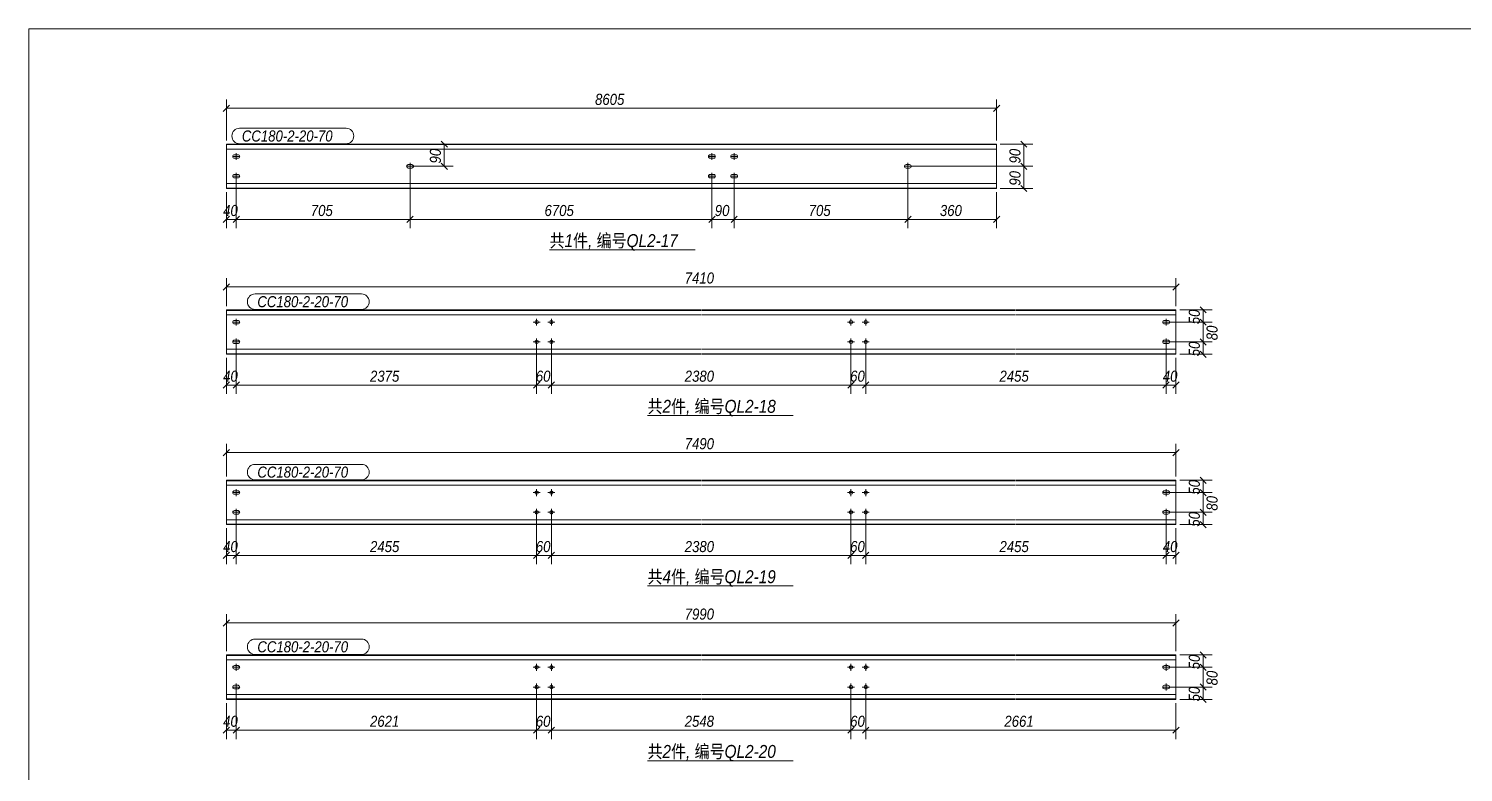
# Model space of a CAD drawing. Extents: x 857 to 4439, y -1249 to 4637.
# Drawn here: x 2057.8 to 2445.9, y 3405.1 to 3606.1 of the extents above; entities that cross this region are included whole.
import ezdxf

# ---------------------------------------------------------------- set-up
doc = ezdxf.new("R2010")
doc.units = 0
doc.header["$LTSCALE"] = 1000
doc.header["$MEASUREMENT"] = 0
doc.linetypes.add('XKITLINE00', pattern=[0])
doc.linetypes.add('XKITLINE02', pattern=[4, 2, -2])
for name, color, linetype, lineweight in [('Bolt', 7, 'Continuous', 0), ('DrawingSheet', 5, 'Continuous', 0), ('OtherObjectType', 1, 'Continuous', 0), ('Part', 2, 'Continuous', 0), ('PartMark', 3, 'Continuous', 0), ('Z-DIMENSIONS', 1, 'Continuous', 0)]:
    doc.layers.add(name, color=color, linetype=linetype, lineweight=lineweight)
doc.styles.add('Arial Italic', font='ariali.ttf')

# ---------------------------------------------------------------- blocks, each defined once
blk = doc.blocks.new('墙面檩条2C')
at = {"layer": 'Bolt', "color": 3, "linetype": 'XKITLINE00', "lineweight": 0}
for p, q in [((60.26, 380.64), (60.23, 380.46)), ((60.23, 380.46), (60.23, 380.46)), ((60.23, 380.46), (60.26, 380.28)), ((62.09, 380.46), (60.23, 380.46)), ((60.36, 380.79), (60.26, 380.64)), ((60.51, 380.89), (60.36, 380.79)), ((60.69, 380.93), (60.51, 380.89)), ((61.63, 380.93), (60.69, 380.93)), ((61.16, 381.4), (61.16, 379.53)), ((61.8, 380.89), (61.63, 380.93)), ((61.96, 380.79), (61.8, 380.89)), ((62.06, 380.64), (61.96, 380.79)), ((62.09, 380.46), (62.06, 380.64)), ((62.06, 380.28), (62.09, 380.46)), ((62.09, 380.46), (62.09, 380.46)), ((188.95, 380.64), (188.92, 380.46)), ((188.92, 380.46), (188.92, 380.46)), ((188.92, 380.46), (188.95, 380.28)), ((190.78, 380.46), (188.92, 380.46)), ((189.05, 380.79), (188.95, 380.64)), ((189.2, 380.89), (189.05, 380.79)), ((189.38, 380.93), (189.2, 380.89)), ((190.32, 380.93), (189.38, 380.93)), ((189.85, 381.4), (189.85, 379.53)), ((190.49, 380.89), (190.32, 380.93)), ((190.65, 380.79), (190.49, 380.89)), ((190.75, 380.64), (190.65, 380.79)), ((190.78, 380.46), (190.75, 380.64)), ((190.75, 380.28), (190.78, 380.46)), ((190.78, 380.46), (190.78, 380.46)), ((194.95, 380.64), (194.92, 380.46)), ((194.92, 380.46), (194.92, 380.46)), ((194.92, 380.46), (194.95, 380.28)), ((196.78, 380.46), (194.92, 380.46)), ((195.05, 380.79), (194.95, 380.64)), ((195.2, 380.89), (195.05, 380.79)), ((195.38, 380.93), (195.2, 380.89)), ((196.32, 380.93), (195.38, 380.93)), ((195.85, 381.4), (195.85, 379.53)), ((196.49, 380.89), (196.32, 380.93)), ((196.65, 380.79), (196.49, 380.89)), ((196.75, 380.64), (196.65, 380.79)), ((196.78, 380.46), (196.75, 380.64)), ((196.75, 380.28), (196.78, 380.46)), ((196.78, 380.46), (196.78, 380.46)), ((60.26, 380.28), (60.36, 380.13)), ((60.36, 380.13), (60.51, 380.03)), ((60.51, 380.03), (60.69, 380)), ((60.69, 380), (61.63, 380)), ((61.63, 380), (61.8, 380.03)), ((61.8, 380.03), (61.96, 380.13)), ((61.96, 380.13), (62.06, 380.28)), ((107.26, 377.97), (107.23, 377.8)), ((107.23, 377.8), (107.23, 377.8)), ((107.23, 377.8), (107.26, 377.62)), ((109.09, 377.8), (107.23, 377.8)), ((107.36, 378.13), (107.26, 377.97)), ((107.26, 377.62), (107.36, 377.47)), ((107.51, 378.23), (107.36, 378.13)), ((107.36, 377.47), (107.51, 377.36)), ((107.69, 378.26), (107.51, 378.23)), ((107.51, 377.36), (107.69, 377.33)), ((108.63, 378.26), (107.69, 378.26)), ((107.69, 377.33), (108.63, 377.33)), ((108.16, 378.73), (108.16, 376.86)), ((108.8, 378.23), (108.63, 378.26)), ((108.63, 377.33), (108.8, 377.36)), ((108.96, 378.13), (108.8, 378.23)), ((108.8, 377.36), (108.96, 377.47)), ((109.06, 377.97), (108.96, 378.13)), ((108.96, 377.47), (109.06, 377.62)), ((109.09, 377.8), (109.06, 377.97)), ((109.06, 377.62), (109.09, 377.8)), ((109.09, 377.8), (109.09, 377.8)), ((188.95, 380.28), (189.05, 380.13)), ((189.05, 380.13), (189.2, 380.03)), ((189.2, 380.03), (189.38, 380)), ((189.38, 380), (190.32, 380)), ((190.32, 380), (190.49, 380.03)), ((190.49, 380.03), (190.65, 380.13)), ((190.65, 380.13), (190.75, 380.28)), ((194.95, 380.28), (195.05, 380.13)), ((195.05, 380.13), (195.2, 380.03)), ((195.2, 380.03), (195.38, 380)), ((195.38, 380), (196.32, 380)), ((196.32, 380), (196.49, 380.03)), ((196.49, 380.03), (196.65, 380.13)), ((196.65, 380.13), (196.75, 380.28)), ((241.95, 377.97), (241.92, 377.8)), ((241.92, 377.8), (241.92, 377.8)), ((241.92, 377.8), (241.95, 377.62)), ((243.78, 377.8), (241.92, 377.8)), ((242.05, 378.13), (241.95, 377.97)), ((241.95, 377.62), (242.05, 377.47)), ((242.2, 378.23), (242.05, 378.13)), ((242.05, 377.47), (242.2, 377.36)), ((242.38, 378.26), (242.2, 378.23)), ((242.2, 377.36), (242.38, 377.33)), ((243.32, 378.26), (242.38, 378.26)), ((242.38, 377.33), (243.32, 377.33)), ((242.85, 378.73), (242.85, 376.86)), ((243.49, 378.23), (243.32, 378.26)), ((243.32, 377.33), (243.49, 377.36)), ((243.65, 378.13), (243.49, 378.23)), ((243.49, 377.36), (243.65, 377.47)), ((243.75, 377.97), (243.65, 378.13)), ((243.65, 377.47), (243.75, 377.62)), ((243.78, 377.8), (243.75, 377.97)), ((243.75, 377.62), (243.78, 377.8)), ((243.78, 377.8), (243.78, 377.8)), ((60.26, 375.31), (60.23, 375.13)), ((60.23, 375.13), (60.23, 375.13)), ((60.23, 375.13), (60.26, 374.95)), ((62.09, 375.13), (60.23, 375.13)), ((60.36, 375.46), (60.26, 375.31)), ((60.26, 374.95), (60.36, 374.8)), ((60.51, 375.56), (60.36, 375.46)), ((60.36, 374.8), (60.51, 374.7)), ((60.69, 375.6), (60.51, 375.56)), ((60.51, 374.7), (60.69, 374.66)), ((61.63, 375.6), (60.69, 375.6)), ((60.69, 374.66), (61.63, 374.66)), ((61.16, 376.06), (61.16, 374.2)), ((61.8, 375.56), (61.63, 375.6)), ((61.63, 374.66), (61.8, 374.7)), ((61.96, 375.46), (61.8, 375.56)), ((61.8, 374.7), (61.96, 374.8)), ((62.06, 375.31), (61.96, 375.46)), ((61.96, 374.8), (62.06, 374.95)), ((62.09, 375.13), (62.06, 375.31)), ((62.06, 374.95), (62.09, 375.13)), ((62.09, 375.13), (62.09, 375.13)), ((188.95, 375.31), (188.92, 375.13)), ((188.92, 375.13), (188.92, 375.13)), ((188.92, 375.13), (188.95, 374.95)), ((190.78, 375.13), (188.92, 375.13)), ((189.05, 375.46), (188.95, 375.31)), ((188.95, 374.95), (189.05, 374.8)), ((189.2, 375.56), (189.05, 375.46)), ((189.05, 374.8), (189.2, 374.7)), ((189.38, 375.6), (189.2, 375.56)), ((189.2, 374.7), (189.38, 374.66)), ((190.32, 375.6), (189.38, 375.6)), ((189.38, 374.66), (190.32, 374.66)), ((189.85, 376.06), (189.85, 374.2)), ((190.49, 375.56), (190.32, 375.6)), ((190.32, 374.66), (190.49, 374.7)), ((190.65, 375.46), (190.49, 375.56)), ((190.49, 374.7), (190.65, 374.8)), ((190.75, 375.31), (190.65, 375.46)), ((190.65, 374.8), (190.75, 374.95)), ((190.78, 375.13), (190.75, 375.31)), ((190.75, 374.95), (190.78, 375.13)), ((190.78, 375.13), (190.78, 375.13)), ((194.95, 375.31), (194.92, 375.13)), ((194.92, 375.13), (194.92, 375.13)), ((194.92, 375.13), (194.95, 374.95)), ((196.78, 375.13), (194.92, 375.13)), ((195.05, 375.46), (194.95, 375.31)), ((194.95, 374.95), (195.05, 374.8)), ((195.2, 375.56), (195.05, 375.46)), ((195.05, 374.8), (195.2, 374.7)), ((195.38, 375.6), (195.2, 375.56)), ((195.2, 374.7), (195.38, 374.66)), ((196.32, 375.6), (195.38, 375.6)), ((195.38, 374.66), (196.32, 374.66)), ((195.85, 376.06), (195.85, 374.2)), ((196.49, 375.56), (196.32, 375.6)), ((196.32, 374.66), (196.49, 374.7)), ((196.65, 375.46), (196.49, 375.56)), ((196.49, 374.7), (196.65, 374.8)), ((196.75, 375.31), (196.65, 375.46)), ((196.65, 374.8), (196.75, 374.95)), ((196.78, 375.13), (196.75, 375.31)), ((196.75, 374.95), (196.78, 375.13)), ((196.78, 375.13), (196.78, 375.13)), ((60.26, 335.85), (60.23, 335.67)), ((60.23, 335.67), (60.23, 335.67)), ((60.23, 335.67), (60.26, 335.49)), ((60.23, 335.67), (62.09, 335.67)), ((60.36, 336), (60.26, 335.85)), ((60.26, 335.49), (60.36, 335.34)), ((60.51, 336.1), (60.36, 336)), ((60.36, 335.34), (60.51, 335.24)), ((60.69, 336.14), (60.51, 336.1)), ((60.51, 335.24), (60.69, 335.21)), ((61.63, 336.14), (60.69, 336.14)), ((60.69, 335.21), (61.63, 335.21)), ((61.16, 334.74), (61.16, 336.61)), ((61.8, 336.1), (61.63, 336.14)), ((61.63, 335.21), (61.8, 335.24)), ((61.96, 336), (61.8, 336.1)), ((61.8, 335.24), (61.96, 335.34)), ((62.06, 335.85), (61.96, 336)), ((61.96, 335.34), (62.06, 335.49)), ((62.09, 335.67), (62.06, 335.85)), ((62.06, 335.49), (62.09, 335.67)), ((62.09, 335.67), (62.09, 335.67)), ((141.48, 335.67), (143.35, 335.67)), ((142.42, 334.74), (142.42, 336.61)), ((145.48, 335.67), (147.35, 335.67)), ((146.42, 334.74), (146.42, 336.61)), ((226.52, 335.67), (228.38, 335.67)), ((227.45, 334.74), (227.45, 336.61)), ((230.52, 335.67), (232.38, 335.67)), ((231.45, 334.74), (231.45, 336.61)), ((311.81, 335.85), (311.78, 335.67)), ((311.78, 335.67), (311.78, 335.67)), ((311.78, 335.67), (311.81, 335.49)), ((313.64, 335.67), (311.78, 335.67)), ((311.91, 336), (311.81, 335.85)), ((311.81, 335.49), (311.91, 335.34)), ((312.07, 336.1), (311.91, 336)), ((311.91, 335.34), (312.07, 335.24)), ((312.24, 336.14), (312.07, 336.1)), ((312.07, 335.24), (312.24, 335.21)), ((313.18, 336.14), (312.24, 336.14)), ((312.24, 335.21), (313.18, 335.21)), ((312.71, 336.61), (312.71, 334.74)), ((313.36, 336.1), (313.18, 336.14)), ((313.18, 335.21), (313.36, 335.24)), ((313.51, 336), (313.36, 336.1)), ((313.36, 335.24), (313.51, 335.34)), ((313.61, 335.85), (313.51, 336)), ((313.51, 335.34), (313.61, 335.49)), ((313.64, 335.67), (313.61, 335.85)), ((313.61, 335.49), (313.64, 335.67)), ((313.64, 335.67), (313.64, 335.67)), ((60.26, 330.52), (60.23, 330.34)), ((60.23, 330.34), (60.23, 330.34)), ((60.23, 330.34), (60.26, 330.16)), ((60.23, 330.34), (62.09, 330.34)), ((60.36, 330.67), (60.26, 330.52)), ((60.26, 330.16), (60.36, 330.01)), ((60.51, 330.77), (60.36, 330.67)), ((60.36, 330.01), (60.51, 329.91)), ((60.69, 330.81), (60.51, 330.77)), ((60.51, 329.91), (60.69, 329.87)), ((61.63, 330.81), (60.69, 330.81)), ((61.16, 329.41), (61.16, 331.27)), ((61.8, 330.77), (61.63, 330.81)), ((61.63, 329.87), (61.8, 329.91)), ((61.96, 330.67), (61.8, 330.77)), ((61.8, 329.91), (61.96, 330.01)), ((62.06, 330.52), (61.96, 330.67)), ((61.96, 330.01), (62.06, 330.16)), ((62.09, 330.34), (62.06, 330.52)), ((62.06, 330.16), (62.09, 330.34)), ((62.09, 330.34), (62.09, 330.34)), ((141.48, 330.34), (143.35, 330.34)), ((142.42, 329.41), (142.42, 331.27)), ((145.48, 330.34), (147.35, 330.34)), ((146.42, 329.41), (146.42, 331.27)), ((226.52, 330.34), (228.38, 330.34)), ((227.45, 329.41), (227.45, 331.27)), ((230.52, 330.34), (232.38, 330.34)), ((231.45, 329.41), (231.45, 331.27)), ((311.81, 330.52), (311.78, 330.34)), ((311.78, 330.34), (311.78, 330.34)), ((311.78, 330.34), (311.81, 330.16)), ((313.64, 330.34), (311.78, 330.34)), ((311.91, 330.67), (311.81, 330.52)), ((311.81, 330.16), (311.91, 330.01)), ((312.07, 330.77), (311.91, 330.67)), ((311.91, 330.01), (312.07, 329.91)), ((312.24, 330.81), (312.07, 330.77)), ((312.07, 329.91), (312.24, 329.87)), ((313.18, 330.81), (312.24, 330.81)), ((312.71, 331.27), (312.71, 329.41)), ((313.36, 330.77), (313.18, 330.81)), ((313.18, 329.87), (313.36, 329.91)), ((313.51, 330.67), (313.36, 330.77)), ((313.36, 329.91), (313.51, 330.01)), ((313.61, 330.52), (313.51, 330.67)), ((313.51, 330.01), (313.61, 330.16)), ((313.64, 330.34), (313.61, 330.52)), ((313.61, 330.16), (313.64, 330.34)), ((313.64, 330.34), (313.64, 330.34)), ((60.69, 329.87), (61.63, 329.87)), ((312.24, 329.87), (313.18, 329.87)), ((60.26, 289.79), (60.23, 289.61)), ((60.23, 289.61), (60.23, 289.61)), ((60.23, 289.61), (60.26, 289.43)), ((62.09, 289.61), (60.23, 289.61)), ((60.36, 289.94), (60.26, 289.79)), ((60.26, 289.43), (60.36, 289.28)), ((60.51, 290.04), (60.36, 289.94)), ((60.36, 289.28), (60.51, 289.18)), ((60.69, 290.08), (60.51, 290.04)), ((60.51, 289.18), (60.69, 289.14)), ((61.63, 290.08), (60.69, 290.08)), ((60.69, 289.14), (61.63, 289.14)), ((61.16, 290.54), (61.16, 288.68)), ((61.8, 290.04), (61.63, 290.08)), ((61.63, 289.14), (61.8, 289.18)), ((61.96, 289.94), (61.8, 290.04)), ((61.8, 289.18), (61.96, 289.28)), ((62.06, 289.79), (61.96, 289.94)), ((61.96, 289.28), (62.06, 289.43)), ((62.09, 289.61), (62.06, 289.79)), ((62.06, 289.43), (62.09, 289.61)), ((62.09, 289.61), (62.09, 289.61)), ((141.48, 289.61), (143.35, 289.61)), ((142.42, 288.68), (142.42, 290.54)), ((145.48, 289.61), (147.35, 289.61)), ((146.42, 288.68), (146.42, 290.54)), ((226.52, 289.61), (228.38, 289.61)), ((227.45, 288.68), (227.45, 290.54)), ((230.52, 289.61), (232.38, 289.61)), ((231.45, 288.68), (231.45, 290.54)), ((311.81, 289.79), (311.78, 289.61)), ((311.78, 289.61), (311.78, 289.61)), ((311.78, 289.61), (311.81, 289.43)), ((313.64, 289.61), (311.78, 289.61)), ((311.91, 289.94), (311.81, 289.79)), ((311.81, 289.43), (311.91, 289.28)), ((312.07, 290.04), (311.91, 289.94)), ((311.91, 289.28), (312.07, 289.18)), ((312.24, 290.08), (312.07, 290.04)), ((312.07, 289.18), (312.24, 289.14)), ((313.18, 290.08), (312.24, 290.08)), ((312.24, 289.14), (313.18, 289.14)), ((312.71, 290.54), (312.71, 288.68)), ((313.36, 290.04), (313.18, 290.08)), ((313.18, 289.14), (313.36, 289.18)), ((313.51, 289.94), (313.36, 290.04)), ((313.36, 289.18), (313.51, 289.28)), ((313.61, 289.79), (313.51, 289.94)), ((313.51, 289.28), (313.61, 289.43)), ((313.64, 289.61), (313.61, 289.79)), ((313.61, 289.43), (313.64, 289.61)), ((313.64, 289.61), (313.64, 289.61)), ((60.26, 284.46), (60.23, 284.28)), ((60.23, 284.28), (60.23, 284.28)), ((60.23, 284.28), (60.26, 284.1)), ((62.09, 284.28), (60.23, 284.28)), ((60.36, 284.61), (60.26, 284.46)), ((60.26, 284.1), (60.36, 283.95)), ((60.51, 284.71), (60.36, 284.61)), ((60.36, 283.95), (60.51, 283.85)), ((60.69, 284.74), (60.51, 284.71)), ((60.51, 283.85), (60.69, 283.81)), ((61.63, 284.74), (60.69, 284.74)), ((60.69, 283.81), (61.63, 283.81)), ((61.16, 285.21), (61.16, 283.34)), ((61.8, 284.71), (61.63, 284.74)), ((61.63, 283.81), (61.8, 283.85)), ((61.96, 284.61), (61.8, 284.71)), ((61.8, 283.85), (61.96, 283.95)), ((62.06, 284.46), (61.96, 284.61)), ((61.96, 283.95), (62.06, 284.1)), ((62.09, 284.28), (62.06, 284.46)), ((62.06, 284.1), (62.09, 284.28)), ((62.09, 284.28), (62.09, 284.28)), ((141.48, 284.28), (143.35, 284.28)), ((142.42, 283.34), (142.42, 285.21)), ((145.48, 284.28), (147.35, 284.28)), ((146.42, 283.34), (146.42, 285.21)), ((226.52, 284.28), (228.38, 284.28)), ((227.45, 283.34), (227.45, 285.21)), ((230.52, 284.28), (232.38, 284.28)), ((231.45, 283.34), (231.45, 285.21)), ((311.81, 284.46), (311.78, 284.28)), ((311.78, 284.28), (311.78, 284.28)), ((311.78, 284.28), (311.81, 284.1)), ((313.64, 284.28), (311.78, 284.28)), ((311.91, 284.61), (311.81, 284.46)), ((311.81, 284.1), (311.91, 283.95)), ((312.07, 284.71), (311.91, 284.61)), ((311.91, 283.95), (312.07, 283.85)), ((312.24, 284.74), (312.07, 284.71)), ((312.07, 283.85), (312.24, 283.81)), ((313.18, 284.74), (312.24, 284.74)), ((312.24, 283.81), (313.18, 283.81)), ((312.71, 285.21), (312.71, 283.34)), ((313.36, 284.71), (313.18, 284.74)), ((313.18, 283.81), (313.36, 283.85)), ((313.51, 284.61), (313.36, 284.71)), ((313.36, 283.85), (313.51, 283.95)), ((313.61, 284.46), (313.51, 284.61)), ((313.51, 283.95), (313.61, 284.1)), ((313.64, 284.28), (313.61, 284.46)), ((313.61, 284.1), (313.64, 284.28)), ((313.64, 284.28), (313.64, 284.28)), ((60.26, 242.55), (60.23, 242.38)), ((60.23, 242.38), (60.23, 242.38)), ((60.23, 242.38), (60.26, 242.2)), ((62.09, 242.38), (60.23, 242.38)), ((60.36, 242.71), (60.26, 242.55)), ((60.26, 242.2), (60.36, 242.05)), ((60.51, 242.81), (60.36, 242.71)), ((60.36, 242.05), (60.51, 241.94)), ((60.69, 242.84), (60.51, 242.81)), ((60.51, 241.94), (60.69, 241.91)), ((61.63, 242.84), (60.69, 242.84)), ((60.69, 241.91), (61.63, 241.91)), ((61.16, 243.31), (61.16, 241.44)), ((61.8, 242.81), (61.63, 242.84)), ((61.63, 241.91), (61.8, 241.94)), ((61.96, 242.71), (61.8, 242.81)), ((61.8, 241.94), (61.96, 242.05)), ((62.06, 242.55), (61.96, 242.71)), ((61.96, 242.05), (62.06, 242.2)), ((62.09, 242.38), (62.06, 242.55)), ((62.06, 242.2), (62.09, 242.38)), ((62.09, 242.38), (62.09, 242.38)), ((141.48, 242.38), (143.35, 242.38)), ((142.42, 241.44), (142.42, 243.31)), ((145.48, 242.38), (147.35, 242.38)), ((146.42, 241.44), (146.42, 243.31)), ((226.52, 242.38), (228.38, 242.38)), ((227.45, 241.44), (227.45, 243.31)), ((230.52, 242.38), (232.38, 242.38)), ((231.45, 241.44), (231.45, 243.31)), ((311.81, 242.55), (311.78, 242.38)), ((311.78, 242.38), (311.78, 242.38)), ((311.78, 242.38), (311.81, 242.2)), ((313.64, 242.38), (311.78, 242.38)), ((311.91, 242.71), (311.81, 242.55)), ((311.81, 242.2), (311.91, 242.05)), ((312.07, 242.81), (311.91, 242.71)), ((311.91, 242.05), (312.07, 241.94)), ((312.24, 242.84), (312.07, 242.81)), ((312.07, 241.94), (312.24, 241.91)), ((313.18, 242.84), (312.24, 242.84)), ((312.24, 241.91), (313.18, 241.91)), ((312.71, 243.31), (312.71, 241.44)), ((313.36, 242.81), (313.18, 242.84)), ((313.18, 241.91), (313.36, 241.94)), ((313.51, 242.71), (313.36, 242.81)), ((313.36, 241.94), (313.51, 242.05)), ((313.61, 242.55), (313.51, 242.71)), ((313.51, 242.05), (313.61, 242.2)), ((313.64, 242.38), (313.61, 242.55)), ((313.61, 242.2), (313.64, 242.38)), ((313.64, 242.38), (313.64, 242.38)), ((60.26, 237.22), (60.23, 237.04)), ((60.23, 237.04), (60.23, 237.04)), ((60.23, 237.04), (60.26, 236.86)), ((62.09, 237.04), (60.23, 237.04)), ((60.36, 237.37), (60.26, 237.22)), ((60.26, 236.86), (60.36, 236.71)), ((60.51, 237.47), (60.36, 237.37)), ((60.69, 237.51), (60.51, 237.47)), ((61.63, 237.51), (60.69, 237.51)), ((61.16, 237.98), (61.16, 236.11)), ((61.8, 237.47), (61.63, 237.51)), ((61.96, 237.37), (61.8, 237.47)), ((62.06, 237.22), (61.96, 237.37)), ((61.96, 236.71), (62.06, 236.86)), ((62.09, 237.04), (62.06, 237.22)), ((62.06, 236.86), (62.09, 237.04)), ((62.09, 237.04), (62.09, 237.04)), ((141.48, 237.04), (143.35, 237.04)), ((142.42, 236.11), (142.42, 237.98)), ((145.48, 237.04), (147.35, 237.04)), ((146.42, 236.11), (146.42, 237.98)), ((226.52, 237.04), (228.38, 237.04)), ((227.45, 236.11), (227.45, 237.98)), ((230.52, 237.04), (232.38, 237.04)), ((231.45, 236.11), (231.45, 237.98)), ((311.81, 237.22), (311.78, 237.04)), ((311.78, 237.04), (311.78, 237.04)), ((311.78, 237.04), (311.81, 236.86)), ((313.64, 237.04), (311.78, 237.04)), ((311.91, 237.37), (311.81, 237.22)), ((311.81, 236.86), (311.91, 236.71)), ((312.07, 237.47), (311.91, 237.37)), ((312.24, 237.51), (312.07, 237.47)), ((313.18, 237.51), (312.24, 237.51)), ((312.71, 237.98), (312.71, 236.11)), ((313.36, 237.47), (313.18, 237.51)), ((313.51, 237.37), (313.36, 237.47)), ((313.61, 237.22), (313.51, 237.37)), ((313.51, 236.71), (313.61, 236.86)), ((313.64, 237.04), (313.61, 237.22)), ((313.61, 236.86), (313.64, 237.04)), ((313.64, 237.04), (313.64, 237.04)), ((60.36, 236.71), (60.51, 236.61)), ((60.51, 236.61), (60.69, 236.58)), ((60.69, 236.58), (61.63, 236.58)), ((61.63, 236.58), (61.8, 236.61)), ((61.8, 236.61), (61.96, 236.71)), ((311.91, 236.71), (312.07, 236.61)), ((312.07, 236.61), (312.24, 236.58)), ((312.24, 236.58), (313.18, 236.58)), ((313.18, 236.58), (313.36, 236.61)), ((313.36, 236.61), (313.51, 236.71))]:
    blk.add_line(p, q, dxfattribs=at)
for centre in [(142.42, 335.67), (146.42, 335.67), (227.45, 335.67), (231.45, 335.67), (142.42, 330.34), (146.42, 330.34), (227.45, 330.34), (231.45, 330.34), (142.42, 289.61), (146.42, 289.61), (227.45, 289.61), (231.45, 289.61), (142.42, 284.28), (146.42, 284.28), (227.45, 284.28), (231.45, 284.28), (142.42, 242.38), (146.42, 242.38), (227.45, 242.38), (231.45, 242.38), (142.42, 237.04), (146.42, 237.04), (227.45, 237.04), (231.45, 237.04)]:
    blk.add_circle(centre, 0.467, dxfattribs=at)
at = {"layer": 'DrawingSheet', "color": 5, "linetype": 'XKITLINE00', "lineweight": 0}
for p, q in [((589, 415), (5, 415)), ((5, 415), (5, 5))]:
    blk.add_line(p, q, dxfattribs=at)
at = {"layer": 'OtherObjectType', "color": 1, "linetype": 'XKITLINE00', "lineweight": 0}
for p, q in [((145.9, 355.21), (185.32, 355.21)), ((172.41, 310.42), (211.83, 310.42)), ((172.41, 264.36), (211.83, 264.36)), ((172.41, 217.13), (211.83, 217.13))]:
    blk.add_line(p, q, dxfattribs=at)
at = {"layer": 'Part', "color": 2, "linetype": 'XKITLINE00', "lineweight": 0}
for p, q in [((58.49, 371.8), (58.49, 383.8)), ((149.06, 383.8), (58.49, 383.8)), ((149.06, 382.46), (58.49, 382.46)), ((266.85, 383.8), (149.16, 383.8)), ((266.85, 382.46), (149.16, 382.46)), ((266.85, 371.8), (266.85, 383.8)), ((149.06, 373.13), (58.49, 373.13)), ((266.85, 373.13), (149.16, 373.13)), ((149.06, 371.8), (58.49, 371.8)), ((266.85, 371.8), (149.16, 371.8)), ((58.49, 327.01), (58.49, 339.01)), ((101.85, 339.01), (58.49, 339.01)), ((101.85, 337.67), (58.49, 337.67)), ((186.88, 339.01), (101.95, 339.01)), ((186.88, 337.67), (101.95, 337.67)), ((271.92, 339.01), (186.98, 339.01)), ((271.92, 337.67), (186.98, 337.67)), ((315.38, 339.01), (272.02, 339.01)), ((315.38, 337.67), (272.02, 337.67)), ((315.38, 327.01), (315.38, 339.01)), ((101.85, 328.34), (58.49, 328.34)), ((101.85, 327.01), (58.49, 327.01)), ((186.88, 328.34), (101.95, 328.34)), ((186.88, 327.01), (101.95, 327.01)), ((271.92, 328.34), (186.98, 328.34)), ((271.92, 327.01), (186.98, 327.01)), ((315.38, 328.34), (272.02, 328.34)), ((315.38, 327.01), (272.02, 327.01)), ((58.49, 280.94), (58.49, 292.94)), ((101.85, 292.94), (58.49, 292.94)), ((101.85, 291.61), (58.49, 291.61)), ((186.88, 292.94), (101.95, 292.94)), ((186.88, 291.61), (101.95, 291.61)), ((271.92, 292.94), (186.98, 292.94)), ((271.92, 291.61), (186.98, 291.61)), ((315.38, 292.94), (272.02, 292.94)), ((315.38, 291.61), (272.02, 291.61)), ((315.38, 280.94), (315.38, 292.94)), ((101.85, 282.28), (58.49, 282.28)), ((101.85, 280.94), (58.49, 280.94)), ((186.88, 282.28), (101.95, 282.28)), ((186.88, 280.94), (101.95, 280.94)), ((271.92, 282.28), (186.98, 282.28)), ((271.92, 280.94), (186.98, 280.94)), ((315.38, 282.28), (272.02, 282.28)), ((315.38, 280.94), (272.02, 280.94)), ((58.49, 233.71), (58.49, 245.71)), ((101.85, 245.71), (58.49, 245.71)), ((186.88, 245.71), (101.95, 245.71)), ((271.92, 245.71), (186.98, 245.71)), ((315.38, 245.71), (272.02, 245.71)), ((315.38, 233.71), (315.38, 245.71)), ((101.85, 244.38), (58.49, 244.38)), ((186.88, 244.38), (101.95, 244.38)), ((271.92, 244.38), (186.98, 244.38)), ((315.38, 244.38), (272.02, 244.38)), ((101.85, 235.04), (58.49, 235.04)), ((101.85, 233.71), (58.49, 233.71)), ((186.88, 235.04), (101.95, 235.04)), ((186.88, 233.71), (101.95, 233.71)), ((271.92, 235.04), (186.98, 235.04)), ((271.92, 233.71), (186.98, 233.71)), ((315.38, 235.04), (272.02, 235.04)), ((315.38, 233.71), (272.02, 233.71))]:
    blk.add_line(p, q, dxfattribs=at)
at = {"layer": 'Part', "color": 7, "linetype": 'XKITLINE02', "lineweight": 0}
for p, q in [((149.06, 383.66), (58.49, 383.66)), ((266.85, 383.66), (149.16, 383.66)), ((149.06, 371.93), (58.49, 371.93)), ((266.85, 371.93), (149.16, 371.93)), ((101.85, 338.87), (58.49, 338.87)), ((186.88, 338.87), (101.95, 338.87)), ((271.92, 338.87), (186.98, 338.87)), ((315.38, 338.87), (272.02, 338.87)), ((101.85, 327.14), (58.49, 327.14)), ((186.88, 327.14), (101.95, 327.14)), ((271.92, 327.14), (186.98, 327.14)), ((315.38, 327.14), (272.02, 327.14)), ((101.85, 292.81), (58.49, 292.81)), ((186.88, 292.81), (101.95, 292.81)), ((271.92, 292.81), (186.98, 292.81)), ((315.38, 292.81), (272.02, 292.81)), ((101.85, 281.08), (58.49, 281.08)), ((186.88, 281.08), (101.95, 281.08)), ((271.92, 281.08), (186.98, 281.08)), ((315.38, 281.08), (272.02, 281.08)), ((101.85, 245.58), (58.49, 245.58)), ((186.88, 245.58), (101.95, 245.58)), ((271.92, 245.58), (186.98, 245.58)), ((315.38, 245.58), (272.02, 245.58)), ((101.85, 233.84), (58.49, 233.84)), ((186.88, 233.84), (101.95, 233.84)), ((271.92, 233.84), (186.98, 233.84)), ((315.38, 233.84), (272.02, 233.84))]:
    blk.add_line(p, q, dxfattribs=at)
at = {"layer": 'PartMark', "color": 1, "linetype": 'XKITLINE00', "lineweight": 0}
for p, q in [((62.07, 388.1), (90.85, 388.1)), ((62.07, 383.9), (90.85, 383.9)), ((66.26, 343.31), (95.03, 343.31)), ((66.26, 339.11), (95.03, 339.11)), ((66.26, 297.24), (95.03, 297.24)), ((66.26, 293.04), (95.03, 293.04)), ((66.26, 250.01), (95.03, 250.01)), ((66.26, 245.81), (95.03, 245.81))]:
    blk.add_line(p, q, dxfattribs=at)
for centre, start, end in [((62.07, 386), 90, 270), ((90.85, 386), 270, 90), ((66.26, 341.21), 90, 270), ((95.03, 341.21), 270, 90), ((66.26, 295.14), 90, 270), ((95.03, 295.14), 270, 90), ((66.26, 247.91), 90, 270), ((95.03, 247.91), 270, 90)]:
    blk.add_arc(centre, 2.1, start, end, dxfattribs=at)
at = {"layer": 'Z-DIMENSIONS', "color": 4, "linetype": 'XKITLINE00', "lineweight": 0}
for p, q in [((58.49, 384.8), (58.49, 395.9)), ((266.85, 384.8), (266.85, 395.9)), ((59.34, 394.35), (57.64, 392.65)), ((58.49, 393.5), (266.85, 393.5)), ((267.7, 394.35), (266, 392.65)), ((116.57, 384.64), (118.27, 382.95)), ((273.37, 384.64), (275.06, 382.95)), ((109.16, 383.8), (119.82, 383.8)), ((117.42, 377.8), (117.42, 383.8)), ((267.85, 383.8), (276.62, 383.8)), ((274.22, 377.8), (274.22, 383.8)), ((108.16, 376.8), (108.16, 361.06)), ((108.16, 376.8), (108.16, 361.06)), ((109.16, 377.8), (119.82, 377.8)), ((116.57, 378.64), (118.27, 376.95)), ((242.85, 376.8), (242.85, 361.06)), ((242.85, 376.8), (242.85, 361.06)), ((243.85, 377.8), (276.62, 377.8)), ((243.85, 377.8), (276.62, 377.8)), ((273.37, 378.64), (275.06, 376.95)), ((273.37, 378.64), (275.06, 376.95)), ((274.22, 371.8), (274.22, 377.8)), ((61.16, 374.13), (61.16, 361.06)), ((61.16, 374.13), (61.16, 361.06)), ((189.85, 374.13), (189.85, 361.06)), ((189.85, 374.13), (189.85, 361.06)), ((195.85, 374.13), (195.85, 361.06)), ((195.85, 374.13), (195.85, 361.06)), ((273.37, 372.64), (275.06, 370.95)), ((58.49, 370.8), (58.49, 361.06)), ((266.85, 370.8), (266.85, 361.06)), ((267.85, 371.8), (276.62, 371.8)), ((59.34, 364.31), (57.64, 362.61)), ((58.49, 363.46), (61.16, 363.46)), ((62.01, 364.31), (60.31, 362.61)), ((62.01, 364.31), (60.31, 362.61)), ((61.16, 363.46), (108.16, 363.46)), ((109.01, 364.31), (107.31, 362.61)), ((109.01, 364.31), (107.31, 362.61)), ((108.16, 363.46), (189.85, 363.46)), ((190.7, 364.31), (189, 362.61)), ((190.7, 364.31), (189, 362.61)), ((189.85, 363.46), (195.85, 363.46)), ((196.7, 364.31), (195, 362.61)), ((196.7, 364.31), (195, 362.61)), ((195.85, 363.46), (242.85, 363.46)), ((243.7, 364.31), (242, 362.61)), ((243.7, 364.31), (242, 362.61)), ((242.85, 363.46), (266.85, 363.46)), ((267.7, 364.31), (266, 362.61)), ((59.34, 346.06), (57.64, 344.36)), ((58.49, 340.01), (58.49, 347.61)), ((316.23, 346.06), (314.53, 344.36)), ((315.38, 340.01), (315.38, 347.61)), ((58.49, 345.21), (315.38, 345.21)), ((316.38, 339.01), (325.14, 339.01)), ((321.9, 339.85), (323.59, 338.16)), ((322.74, 335.67), (322.74, 339.01)), ((313.71, 335.67), (325.14, 335.67)), ((313.71, 335.67), (325.14, 335.67)), ((321.9, 336.52), (323.59, 334.82)), ((321.9, 336.52), (323.59, 334.82)), ((322.74, 330.34), (322.74, 335.67)), ((313.71, 330.34), (325.14, 330.34)), ((313.71, 330.34), (325.14, 330.34)), ((321.9, 331.19), (323.59, 329.49)), ((321.9, 331.19), (323.59, 329.49)), ((322.74, 327.01), (322.74, 330.34)), ((61.16, 329.34), (61.16, 316.27)), ((61.16, 329.34), (61.16, 316.27)), ((142.42, 329.34), (142.42, 316.27)), ((142.42, 329.34), (142.42, 316.27)), ((146.42, 329.34), (146.42, 316.27)), ((146.42, 329.34), (146.42, 316.27)), ((227.45, 329.34), (227.45, 316.27)), ((227.45, 329.34), (227.45, 316.27)), ((231.45, 329.34), (231.45, 316.27)), ((231.45, 329.34), (231.45, 316.27)), ((312.71, 329.34), (312.71, 316.27)), ((312.71, 329.34), (312.71, 316.27)), ((316.38, 327.01), (325.14, 327.01)), ((321.9, 327.85), (323.59, 326.16)), ((58.49, 326.01), (58.49, 316.27)), ((315.38, 326.01), (315.38, 316.27)), ((59.34, 319.52), (57.64, 317.82)), ((58.49, 318.67), (61.16, 318.67)), ((62.01, 319.52), (60.31, 317.82)), ((62.01, 319.52), (60.31, 317.82)), ((61.16, 318.67), (142.42, 318.67)), ((143.27, 319.52), (141.57, 317.82)), ((143.27, 319.52), (141.57, 317.82)), ((142.42, 318.67), (146.42, 318.67)), ((147.27, 319.52), (145.57, 317.82)), ((147.27, 319.52), (145.57, 317.82)), ((146.42, 318.67), (227.45, 318.67)), ((228.3, 319.52), (226.6, 317.82)), ((228.3, 319.52), (226.6, 317.82)), ((227.45, 318.67), (231.45, 318.67)), ((232.3, 319.52), (230.6, 317.82)), ((232.3, 319.52), (230.6, 317.82)), ((231.45, 318.67), (312.71, 318.67)), ((313.56, 319.52), (311.86, 317.82)), ((313.56, 319.52), (311.86, 317.82)), ((312.71, 318.67), (315.38, 318.67)), ((316.23, 319.52), (314.53, 317.82)), ((58.49, 293.94), (58.49, 302.82)), ((315.38, 293.94), (315.38, 302.82)), ((59.34, 301.27), (57.64, 299.57)), ((58.49, 300.42), (315.38, 300.42)), ((316.23, 301.27), (314.53, 299.57)), ((316.38, 292.94), (325.14, 292.94)), ((321.9, 293.79), (323.59, 292.1)), ((322.74, 289.61), (322.74, 292.94)), ((313.71, 289.61), (325.14, 289.61)), ((313.71, 289.61), (325.14, 289.61)), ((321.9, 290.46), (323.59, 288.76)), ((321.9, 290.46), (323.59, 288.76)), ((322.74, 284.28), (322.74, 289.61)), ((313.71, 284.28), (325.14, 284.28)), ((313.71, 284.28), (325.14, 284.28)), ((321.9, 285.13), (323.59, 283.43)), ((321.9, 285.13), (323.59, 283.43)), ((322.74, 280.94), (322.74, 284.28)), ((58.49, 279.94), (58.49, 270.21)), ((61.16, 283.28), (61.16, 270.21)), ((61.16, 283.28), (61.16, 270.21)), ((142.42, 283.28), (142.42, 270.21)), ((142.42, 283.28), (142.42, 270.21)), ((146.42, 283.28), (146.42, 270.21)), ((146.42, 283.28), (146.42, 270.21)), ((227.45, 283.28), (227.45, 270.21)), ((227.45, 283.28), (227.45, 270.21)), ((231.45, 283.28), (231.45, 270.21)), ((231.45, 283.28), (231.45, 270.21)), ((312.71, 283.28), (312.71, 270.21)), ((312.71, 283.28), (312.71, 270.21)), ((315.38, 279.94), (315.38, 270.21)), ((316.38, 280.94), (325.14, 280.94)), ((321.9, 281.79), (323.59, 280.1)), ((59.34, 273.46), (57.64, 271.76)), ((58.49, 272.61), (61.16, 272.61)), ((62.01, 273.46), (60.31, 271.76)), ((62.01, 273.46), (60.31, 271.76)), ((61.16, 272.61), (142.42, 272.61)), ((143.27, 273.46), (141.57, 271.76)), ((143.27, 273.46), (141.57, 271.76)), ((142.42, 272.61), (146.42, 272.61)), ((147.27, 273.46), (145.57, 271.76)), ((147.27, 273.46), (145.57, 271.76)), ((146.42, 272.61), (227.45, 272.61)), ((228.3, 273.46), (226.6, 271.76)), ((228.3, 273.46), (226.6, 271.76)), ((227.45, 272.61), (231.45, 272.61)), ((232.3, 273.46), (230.6, 271.76)), ((232.3, 273.46), (230.6, 271.76)), ((231.45, 272.61), (312.71, 272.61)), ((313.56, 273.46), (311.86, 271.76)), ((313.56, 273.46), (311.86, 271.76)), ((312.71, 272.61), (315.38, 272.61)), ((316.23, 273.46), (314.53, 271.76)), ((58.49, 246.71), (58.49, 256.76)), ((315.38, 246.71), (315.38, 256.76)), ((59.34, 255.21), (57.64, 253.51)), ((58.49, 254.36), (315.38, 254.36)), ((316.23, 255.21), (314.53, 253.51)), ((316.38, 245.71), (325.14, 245.71)), ((321.9, 246.56), (323.59, 244.86)), ((322.74, 242.38), (322.74, 245.71)), ((313.71, 242.38), (325.14, 242.38)), ((313.71, 242.38), (325.14, 242.38)), ((321.9, 243.22), (323.59, 241.53)), ((321.9, 243.22), (323.59, 241.53)), ((322.74, 237.04), (322.74, 242.38)), ((313.71, 237.04), (325.14, 237.04)), ((313.71, 237.04), (325.14, 237.04)), ((321.9, 237.89), (323.59, 236.19)), ((321.9, 237.89), (323.59, 236.19)), ((322.74, 233.71), (322.74, 237.04)), ((61.16, 236.04), (61.16, 222.98)), ((61.16, 236.04), (61.16, 222.98)), ((142.42, 236.04), (142.42, 222.98)), ((142.42, 236.04), (142.42, 222.98)), ((146.42, 236.04), (146.42, 222.98)), ((146.42, 236.04), (146.42, 222.98)), ((227.45, 236.04), (227.45, 222.98)), ((227.45, 236.04), (227.45, 222.98)), ((231.45, 236.04), (231.45, 222.98)), ((231.45, 236.04), (231.45, 222.98)), ((316.38, 233.71), (325.14, 233.71)), ((321.9, 234.56), (323.59, 232.86)), ((58.49, 232.71), (58.49, 222.98)), ((315.38, 232.71), (315.38, 222.98)), ((59.34, 226.22), (57.64, 224.53)), ((58.49, 225.38), (61.16, 225.38)), ((62.01, 226.22), (60.31, 224.53)), ((62.01, 226.22), (60.31, 224.53)), ((61.16, 225.38), (142.42, 225.38)), ((143.27, 226.22), (141.57, 224.53)), ((143.27, 226.22), (141.57, 224.53)), ((142.42, 225.38), (146.42, 225.38)), ((147.27, 226.22), (145.57, 224.53)), ((147.27, 226.22), (145.57, 224.53)), ((146.42, 225.38), (227.45, 225.38)), ((228.3, 226.22), (226.6, 224.53)), ((228.3, 226.22), (226.6, 224.53)), ((227.45, 225.38), (231.45, 225.38)), ((232.3, 226.22), (230.6, 224.53)), ((232.3, 226.22), (230.6, 224.53)), ((231.45, 225.38), (315.38, 225.38)), ((316.23, 226.22), (314.53, 224.53))]:
    blk.add_line(p, q, dxfattribs=at)
at = {"layer": 'Z-DIMENSIONS', "color": 3}
for p in [(58.49, 393.5), (266.85, 393.5), (117.42, 383.8), (274.22, 383.8), (117.42, 377.8), (274.22, 377.8), (274.22, 377.8), (274.22, 371.8), (58.49, 363.46), (61.16, 363.46), (61.16, 363.46), (108.16, 363.46), (108.16, 363.46), (189.85, 363.46), (189.85, 363.46), (195.85, 363.46), (195.85, 363.46), (242.85, 363.46), (242.85, 363.46), (266.85, 363.46), (58.49, 345.21), (315.38, 345.21), (322.74, 339.01), (322.74, 335.67), (322.74, 335.67), (322.74, 330.34), (322.74, 330.34), (322.74, 327.01), (58.49, 318.67), (61.16, 318.67), (61.16, 318.67), (142.42, 318.67), (142.42, 318.67), (146.42, 318.67), (146.42, 318.67), (227.45, 318.67), (227.45, 318.67), (231.45, 318.67), (231.45, 318.67), (312.71, 318.67), (312.71, 318.67), (315.38, 318.67), (58.49, 300.42), (315.38, 300.42), (322.74, 292.94), (322.74, 289.61), (322.74, 289.61), (322.74, 284.28), (322.74, 284.28), (322.74, 280.94), (58.49, 272.61), (61.16, 272.61), (61.16, 272.61), (142.42, 272.61), (142.42, 272.61), (146.42, 272.61), (146.42, 272.61), (227.45, 272.61), (227.45, 272.61), (231.45, 272.61), (231.45, 272.61), (312.71, 272.61), (312.71, 272.61), (315.38, 272.61), (58.49, 254.36), (315.38, 254.36), (322.74, 245.71), (322.74, 242.38), (322.74, 242.38), (322.74, 237.04), (322.74, 237.04), (322.74, 233.71), (58.49, 225.38), (61.16, 225.38), (61.16, 225.38), (142.42, 225.38), (142.42, 225.38), (146.42, 225.38), (146.42, 225.38), (227.45, 225.38), (227.45, 225.38), (231.45, 225.38), (231.45, 225.38), (315.38, 225.38)]:
    blk.add_point(p, dxfattribs=at)
at = {"layer": 'OtherObjectType', "color": 1, "style": 'Arial Italic', "width": 0.85}
for s, p in [('共1件, 编号QL2-17', (145.9, 355.96)), ('共2件, 编号QL2-18', (172.41, 311.17)), ('共4件, 编号QL2-19', (172.41, 265.11)), ('共2件, 编号QL2-20', (172.41, 217.88))]:
    blk.add_text(s, height=3.5, dxfattribs=at).set_placement(p)
at = {"layer": 'PartMark', "color": 7, "style": 'Arial Italic', "width": 0.85}
for p in [(62.67, 384.5), (66.86, 339.71), (66.86, 293.64), (66.86, 246.41)]:
    blk.add_text('CC180-2-20-70', height=3, dxfattribs=at).set_placement(p)
at = {"layer": 'Z-DIMENSIONS', "color": 3, "style": 'Arial Italic', "width": 0.85}
for s, p in [('8605', (158.22, 394.4)), ('40', (57.6, 364.36)), ('705', (81.32, 364.36)), ('6705', (144.55, 364.36)), ('90', (190.62, 364.36)), ('705', (216.01, 364.36)), ('360', (251.51, 364.36)), ('7410', (182.48, 346.11)), ('40', (57.6, 319.57)), ('2375', (97.34, 319.57)), ('60', (142.19, 319.57)), ('2380', (182.48, 319.57)), ('60', (227.23, 319.57)), ('2455', (267.63, 319.57)), ('40', (311.82, 319.57)), ('7490', (182.48, 301.32)), ('40', (57.6, 273.51)), ('2455', (97.34, 273.51)), ('60', (142.19, 273.51)), ('2380', (182.48, 273.51)), ('60', (227.23, 273.51)), ('2455', (267.63, 273.51)), ('40', (311.82, 273.51)), ('7990', (182.48, 255.26)), ('40', (57.6, 226.28)), ('2621', (97.34, 226.28)), ('60', (142.19, 226.28)), ('2548', (182.48, 226.28)), ('60', (227.23, 226.28)), ('2661', (268.96, 226.28))]:
    blk.add_text(s, height=3, dxfattribs=at).set_placement(p)
for s, p in [('90', (116.52, 378.57)), ('90', (273.32, 378.57)), ('90', (273.32, 372.57)), ('50', (321.84, 335.11)), ('80', (326.64, 330.78)), ('50', (321.84, 326.45)), ('50', (321.84, 289.05)), ('80', (326.64, 284.72)), ('50', (321.84, 280.39)), ('50', (321.84, 241.82)), ('80', (326.64, 237.48)), ('50', (321.84, 233.15))]:
    blk.add_text(s, height=3, rotation=90.0002, dxfattribs=at).set_placement(p)

msp = doc.modelspace()

# ---------------------------------------------------------------- block references
msp.add_blockref('墙面檩条2C', (2052.82, 3191.08))

doc.saveas('drawing.dxf')
